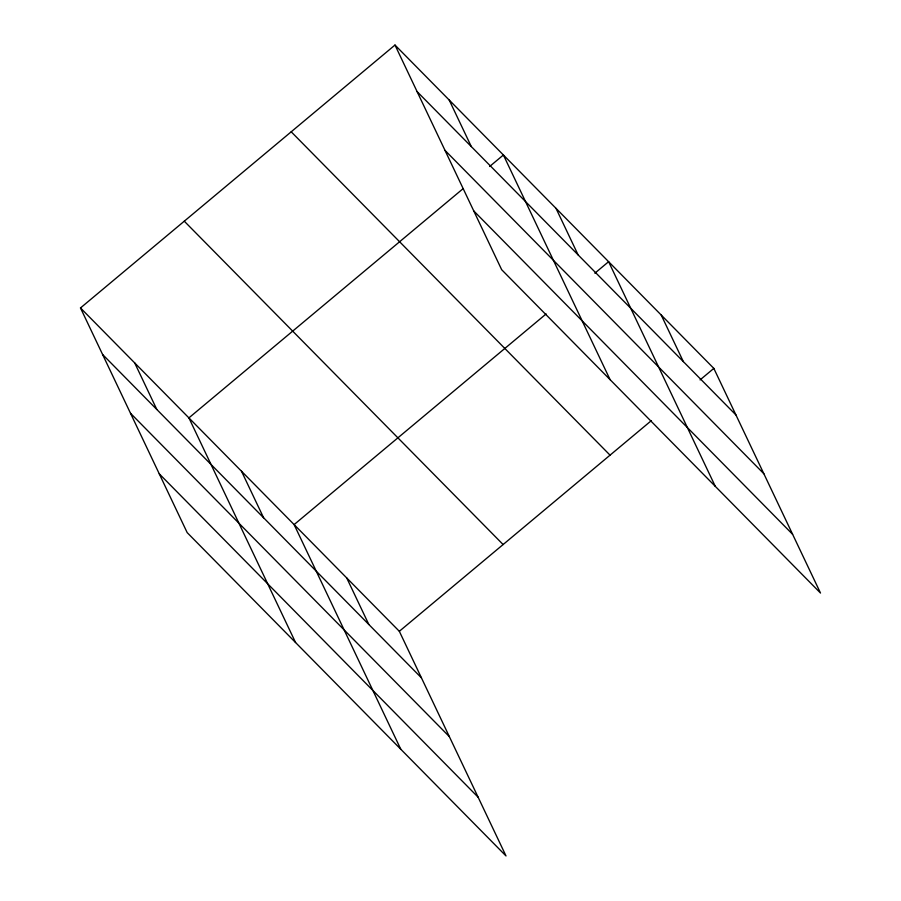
<?xml version="1.0" encoding="UTF-8"?>
<svg xmlns="http://www.w3.org/2000/svg" width="901" height="901" viewBox="0 0 901 901"><rect width="100%" height="100%" fill="white"/><g stroke="black" fill="none" stroke-linecap="round" stroke-linejoin="round"><path stroke-width="1.35" d="M80.493 307.951L399.334 631.297L506.013 855.95L187.171 532.604L80.493 307.951L394.987 45.05L713.829 368.396L820.507 593.049L501.666 269.703L394.987 45.05M463.159 188.624L188.906 417.884L295.573 642.537M489.626 166.494L503.4 154.995L610.067 379.636M546.13 313.931L294.12 524.596L400.787 749.249M594.851 273.206L608.614 261.695L715.281 486.349M399.334 631.297L651.355 420.632M700.066 379.907L713.829 368.396M417.095 91.598L735.937 414.956M445.004 150.377L763.845 473.723M473.757 210.924L792.598 534.282M291.203 131.805L610.045 455.151M184.277 221.196L503.118 544.542M102.601 354.498L421.443 677.845M130.51 413.277L449.351 736.624M159.263 473.825L478.104 797.182M661.221 315.046L683.33 361.594M556.007 208.345L578.104 254.893M449.194 100.022L471.302 146.57M346.727 577.946L368.836 624.494M241.513 471.246L263.61 517.793M134.7 362.923L156.808 409.471"/></g></svg>
